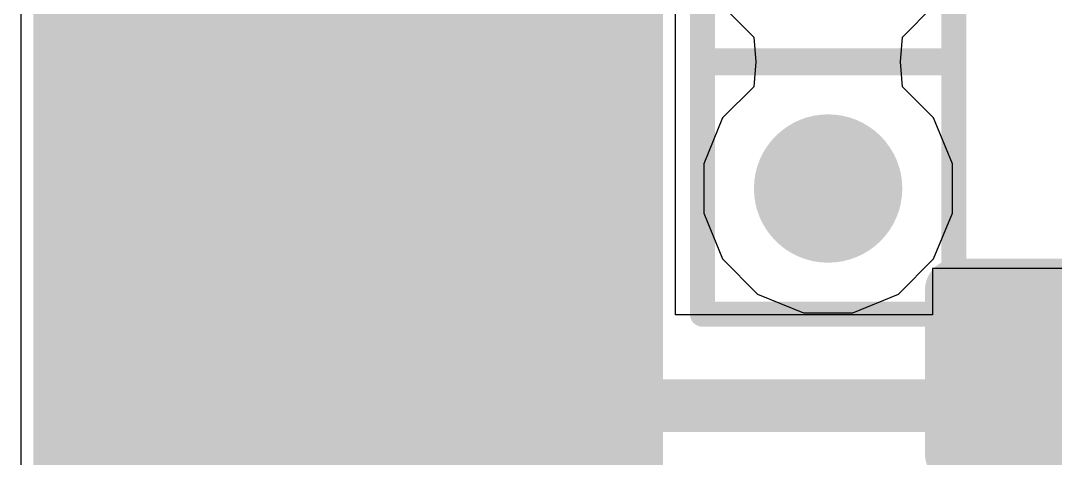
# Model space of a CAD drawing. Header units: inches. Extents: x -6 to 284, y -12 to 154.
# Drawn here: x 13.838 to 15.93, y 16.789 to 17.673 of the extents above; entities that cross this region are included whole.
import ezdxf

# ---------------------------------------------------------------- set-up
doc = ezdxf.new("R2010")
doc.units = ezdxf.units.IN
for name, color, linetype in [('Bottom Layer', 5, 'Continuous'), ('Drill Drawing', 1, 'Continuous'), ('GND-1', 16, 'Continuous'), ('GND-2', 90, 'Continuous'), ('GND-3', 216, 'Continuous'), ('GND-4', 54, 'Continuous'), ('PWR-1', 156, 'Continuous'), ('PWR-2', 130, 'Continuous'), ('Signal L1', 76, 'Continuous'), ('Signal L2', 6, 'Continuous'), ('Top Layer', 1, 'Continuous'), ('Top Overlay', 2, 'Continuous'), ('Top Paste', 8, 'Continuous'), ('Top Solder', 216, 'Continuous'), ('Via Holes', 16, 'Continuous')]:
    doc.layers.add(name, color=color, linetype=linetype)

# ---------------------------------------------------------------- blocks, each defined once
blk = doc.blocks.new('U_FL_R_SMT_1_80___93')
at = {"layer": 'Top Layer'}
blk.add_hatch(color=1, dxfattribs=at).paths.add_polyline_path([(-0.51, -0.4392), (0.51, -0.4392), (0.51, -1.5092), (-0.51, -1.5092)])
at = {"layer": 'Top Paste'}
blk.add_hatch(color=8, dxfattribs=at).paths.add_polyline_path([(-0.51, -0.4392), (0.51, -0.4392), (0.51, -1.5092), (-0.51, -1.5092)])
at = {"layer": 'Top Solder'}
blk.add_hatch(color=216, dxfattribs=at).paths.add_polyline_path([(-0.6116, -0.3376), (0.6116, -0.3376), (0.6116, -1.6108), (-0.6116, -1.6108)])
blk = doc.blocks.new('C___0201_330')
at = {"layer": 'Top Layer'}
for points in [[(-0.45, 0.15), (-0.15, 0.15), (-0.15, -0.15), (-0.45, -0.15)], [(0.15, 0.15), (0.45, 0.15), (0.45, -0.15), (0.15, -0.15)]]:
    blk.add_hatch(color=1, dxfattribs=at).paths.add_polyline_path(points)
at = {"layer": 'Top Paste'}
for points in [[(-0.45, 0.15), (-0.15, 0.15), (-0.15, -0.15), (-0.45, -0.15)], [(0.15, 0.15), (0.45, 0.15), (0.45, -0.15), (0.15, -0.15)]]:
    blk.add_hatch(color=8, dxfattribs=at).paths.add_polyline_path(points)
at = {"layer": 'Top Solder'}
for points in [[(-0.505, 0.205), (-0.095, 0.205), (-0.095, -0.205), (-0.505, -0.205)], [(0.095, 0.205), (0.505, 0.205), (0.505, -0.205), (0.095, -0.205)]]:
    blk.add_hatch(color=216, dxfattribs=at).paths.add_polyline_path(points)
at = {"layer": 'Top Overlay'}
for points in [[(-0.5334, 0.2286, 0.127, 0.127, 0), (-0.5334, -0.2286, 0.127, 0.127, 0)], [(-0.5334, 0.2286, 0.127, 0.127, 0), (-0.2032, 0.2286, 0.127, 0.127, 0)], [(0.2032, 0.2286, 0.127, 0.127, 0), (0.5334, 0.2286, 0.127, 0.127, 0)], [(0.5334, 0.2286, 0.127, 0.127, 0), (0.5334, -0.2286, 0.127, 0.127, 0)], [(-0.5334, -0.2286, 0.127, 0.127, 0), (-0.2032, -0.2286, 0.127, 0.127, 0)], [(0.2032, -0.2286, 0.127, 0.127, 0), (0.5334, -0.2286, 0.127, 0.127, 0)]]:
    blk.add_lwpolyline(points, format="xyseb", dxfattribs=at)
for points in [[(-0.5651, 0.2286, 0.0635, 0.0635, 1), (-0.5016, 0.2286, 0.0635, 0.0635, 1)], [(-0.5651, 0.2286, 0.0635, 0.0635, 1), (-0.5016, 0.2286, 0.0635, 0.0635, 1)], [(-0.2349, 0.2286, 0.0635, 0.0635, 1), (-0.1714, 0.2286, 0.0635, 0.0635, 1)], [(0.1714, 0.2286, 0.0635, 0.0635, 1), (0.2349, 0.2286, 0.0635, 0.0635, 1)], [(0.5016, 0.2286, 0.0635, 0.0635, 1), (0.5651, 0.2286, 0.0635, 0.0635, 1)], [(0.5016, 0.2286, 0.0635, 0.0635, 1), (0.5651, 0.2286, 0.0635, 0.0635, 1)], [(-0.5651, -0.2286, 0.0635, 0.0635, 1), (-0.5016, -0.2286, 0.0635, 0.0635, 1)], [(-0.5651, -0.2286, 0.0635, 0.0635, 1), (-0.5016, -0.2286, 0.0635, 0.0635, 1)], [(-0.2349, -0.2286, 0.0635, 0.0635, 1), (-0.1714, -0.2286, 0.0635, 0.0635, 1)], [(0.1714, -0.2286, 0.0635, 0.0635, 1), (0.2349, -0.2286, 0.0635, 0.0635, 1)], [(0.5016, -0.2286, 0.0635, 0.0635, 1), (0.5651, -0.2286, 0.0635, 0.0635, 1)], [(0.5016, -0.2286, 0.0635, 0.0635, 1), (0.5651, -0.2286, 0.0635, 0.0635, 1)]]:
    blk.add_lwpolyline(points, format="xyseb", close=True, dxfattribs=at)

msp = doc.modelspace()

# ---------------------------------------------------------------- hatches: boundary and pattern name
at = {"layer": 'Bottom Layer'}
h = msp.add_hatch(color=5, dxfattribs=at)
edge = h.paths.add_edge_path()
edge.add_arc((15.4709, 17.3341), 0.15, 0, 360)
at = {"layer": 'GND-1'}
h = msp.add_hatch(color=16, dxfattribs=at)
edge = h.paths.add_edge_path()
edge.add_arc((15.4709, 17.3341), 0.15, 0, 360)
at = {"layer": 'GND-2'}
h = msp.add_hatch(color=90, dxfattribs=at)
edge = h.paths.add_edge_path()
edge.add_arc((15.4709, 17.3341), 0.15, 0, 360)
at = {"layer": 'GND-3'}
h = msp.add_hatch(color=216, dxfattribs=at)
edge = h.paths.add_edge_path()
edge.add_arc((15.4709, 17.3341), 0.15, 0, 360)
at = {"layer": 'GND-4'}
h = msp.add_hatch(color=54, dxfattribs=at)
edge = h.paths.add_edge_path()
edge.add_arc((15.4709, 17.3341), 0.15, 0, 360)
at = {"layer": 'PWR-1'}
h = msp.add_hatch(color=156, dxfattribs=at)
edge = h.paths.add_edge_path()
edge.add_arc((15.4709, 17.3341), 0.15, 0, 360)
at = {"layer": 'PWR-2'}
h = msp.add_hatch(color=130, dxfattribs=at)
edge = h.paths.add_edge_path()
edge.add_arc((15.4709, 17.3341), 0.15, 0, 360)
at = {"layer": 'Signal L1'}
h = msp.add_hatch(color=76, dxfattribs=at)
edge = h.paths.add_edge_path()
edge.add_arc((15.4709, 17.3341), 0.15, 0, 360)
at = {"layer": 'Signal L2'}
h = msp.add_hatch(color=6, dxfattribs=at)
edge = h.paths.add_edge_path()
edge.add_arc((15.4709, 17.3341), 0.15, 0, 360)
at = {"layer": 'Top Layer'}
h = msp.add_hatch(color=1, dxfattribs=at)
edge = h.paths.add_edge_path()
edge.add_arc((15.4709, 17.3341), 0.15, 0, 360)
at = {"layer": 'Via Holes'}
h = msp.add_hatch(color=7, dxfattribs=at)
edge = h.paths.add_edge_path()
edge.add_arc((15.4709, 17.3341), 0.075, 0, 360)

# ---------------------------------------------------------------- linework, layer by layer
at = {"layer": 'Drill Drawing'}
for points in [[(15.2169, 17.5919, 0.0508, 0.0508, 0), (15.2169, 18.0999, 0.0508, 0.0508, 0)], [(15.7249, 17.5919, 0.0508, 0.0508, 0), (15.7249, 18.0999, 0.0508, 0.0508, 0)], [(15.2169, 17.5919, 0.0508, 0.0508, 0), (15.7249, 17.5919, 0.0508, 0.0508, 0)], [(15.2169, 17.5881, 0.0508, 0.0508, 0), (15.7249, 17.5881, 0.0508, 0.0508, 0)], [(15.2169, 17.0801, 0.0508, 0.0508, 0), (15.2169, 17.5881, 0.0508, 0.0508, 0)], [(15.7249, 17.0801, 0.0508, 0.0508, 0), (15.7249, 17.5881, 0.0508, 0.0508, 0)], [(15.2169, 17.0801, 0.0508, 0.0508, 0), (15.7249, 17.0801, 0.0508, 0.0508, 0)]]:
    msp.add_lwpolyline(points, format="xyseb", dxfattribs=at)
for points in [[(15.2042, 17.5919, 0.0254, 0.0254, 1), (15.2296, 17.5919, 0.0254, 0.0254, 1)], [(15.2042, 17.5919, 0.0254, 0.0254, 1), (15.2296, 17.5919, 0.0254, 0.0254, 1)], [(15.2042, 17.5881, 0.0254, 0.0254, 1), (15.2296, 17.5881, 0.0254, 0.0254, 1)], [(15.2042, 17.5881, 0.0254, 0.0254, 1), (15.2296, 17.5881, 0.0254, 0.0254, 1)], [(15.7122, 17.5919, 0.0254, 0.0254, 1), (15.7376, 17.5919, 0.0254, 0.0254, 1)], [(15.7122, 17.5919, 0.0254, 0.0254, 1), (15.7376, 17.5919, 0.0254, 0.0254, 1)], [(15.7122, 17.5881, 0.0254, 0.0254, 1), (15.7376, 17.5881, 0.0254, 0.0254, 1)], [(15.7122, 17.5881, 0.0254, 0.0254, 1), (15.7376, 17.5881, 0.0254, 0.0254, 1)], [(15.2042, 17.0801, 0.0254, 0.0254, 1), (15.2296, 17.0801, 0.0254, 0.0254, 1)], [(15.2042, 17.0801, 0.0254, 0.0254, 1), (15.2296, 17.0801, 0.0254, 0.0254, 1)], [(15.7122, 17.0801, 0.0254, 0.0254, 1), (15.7376, 17.0801, 0.0254, 0.0254, 1)], [(15.7122, 17.0801, 0.0254, 0.0254, 1), (15.7376, 17.0801, 0.0254, 0.0254, 1)]]:
    msp.add_lwpolyline(points, format="xyseb", close=True, dxfattribs=at)
at = {"layer": 'PWR-1'}
for p, q in [((15.2576, 17.7034), (15.3205, 17.6404)), ((15.6212, 17.6404), (15.6842, 17.7034)), ((15.3205, 17.6404), (15.3248, 17.59)), ((15.617, 17.59), (15.6212, 17.6404)), ((15.3248, 17.59), (15.3205, 17.5396)), ((15.6212, 17.5396), (15.617, 17.59)), ((15.3205, 17.5396), (15.2576, 17.4767)), ((15.6842, 17.4767), (15.6212, 17.5396)), ((15.2576, 17.4767), (15.2193, 17.3842)), ((15.7225, 17.3842), (15.6842, 17.4767)), ((15.2193, 17.3842), (15.2193, 17.2841)), ((15.7225, 17.2841), (15.7225, 17.3842)), ((15.2193, 17.2841), (15.2576, 17.1916)), ((15.6842, 17.1916), (15.7225, 17.2841)), ((15.2576, 17.1916), (15.3283, 17.1208)), ((15.6134, 17.1208), (15.6842, 17.1916)), ((15.3283, 17.1208), (15.4208, 17.0825)), ((15.5209, 17.0825), (15.6134, 17.1208)), ((15.4208, 17.0825), (15.5209, 17.0825))]:
    msp.add_line(p, q, dxfattribs=at)
at = {"layer": 'PWR-2'}
for p, q in [((15.2576, 17.7034), (15.3205, 17.6404)), ((15.6212, 17.6404), (15.6842, 17.7034)), ((15.3205, 17.6404), (15.3248, 17.59)), ((15.617, 17.59), (15.6212, 17.6404)), ((15.3248, 17.59), (15.3205, 17.5396)), ((15.6212, 17.5396), (15.617, 17.59)), ((15.3205, 17.5396), (15.2576, 17.4767)), ((15.6842, 17.4767), (15.6212, 17.5396)), ((15.2576, 17.4767), (15.2193, 17.3842)), ((15.7225, 17.3842), (15.6842, 17.4767)), ((15.2193, 17.3842), (15.2193, 17.2841)), ((15.7225, 17.2841), (15.7225, 17.3842)), ((15.2193, 17.2841), (15.2576, 17.1916)), ((15.6842, 17.1916), (15.7225, 17.2841)), ((15.2576, 17.1916), (15.3283, 17.1208)), ((15.6134, 17.1208), (15.6842, 17.1916)), ((15.3283, 17.1208), (15.4208, 17.0825)), ((15.5209, 17.0825), (15.6134, 17.1208)), ((15.4208, 17.0825), (15.5209, 17.0825))]:
    msp.add_line(p, q, dxfattribs=at)
at = {"layer": 'Top Layer'}
for p, q in [((13.8385, 17.7781), (13.8385, 16.5041)), ((15.1625, 17.0789), (15.1625, 17.7781)), ((16.2357, 17.1721), (15.6817, 17.1721)), ((15.6817, 17.1721), (15.6817, 17.0789)), ((15.6817, 17.0789), (15.1625, 17.0789))]:
    msp.add_line(p, q, dxfattribs=at)
msp.add_lwpolyline([(14.7918, 16.8951, 0.1067, 0.1067, 0), (15.9841, 16.8951, 0.1067, 0.1067, 0)], format="xyseb", dxfattribs=at)
msp.add_lwpolyline([(14.7652, 16.8951, 0.0533, 0.0533, 1), (14.8185, 16.8951, 0.0533, 0.0533, 1)], format="xyseb", close=True, dxfattribs=at)

# ---------------------------------------------------------------- block references
at = {"rotation": 90}
for name, p in [('U_FL_R_SMT_1_80___93', (13.5263, 17.1411)), ('C___0201_330', (15.9587, 16.5951))]:
    msp.add_blockref(name, p, dxfattribs=at)

doc.saveas('drawing.dxf')
